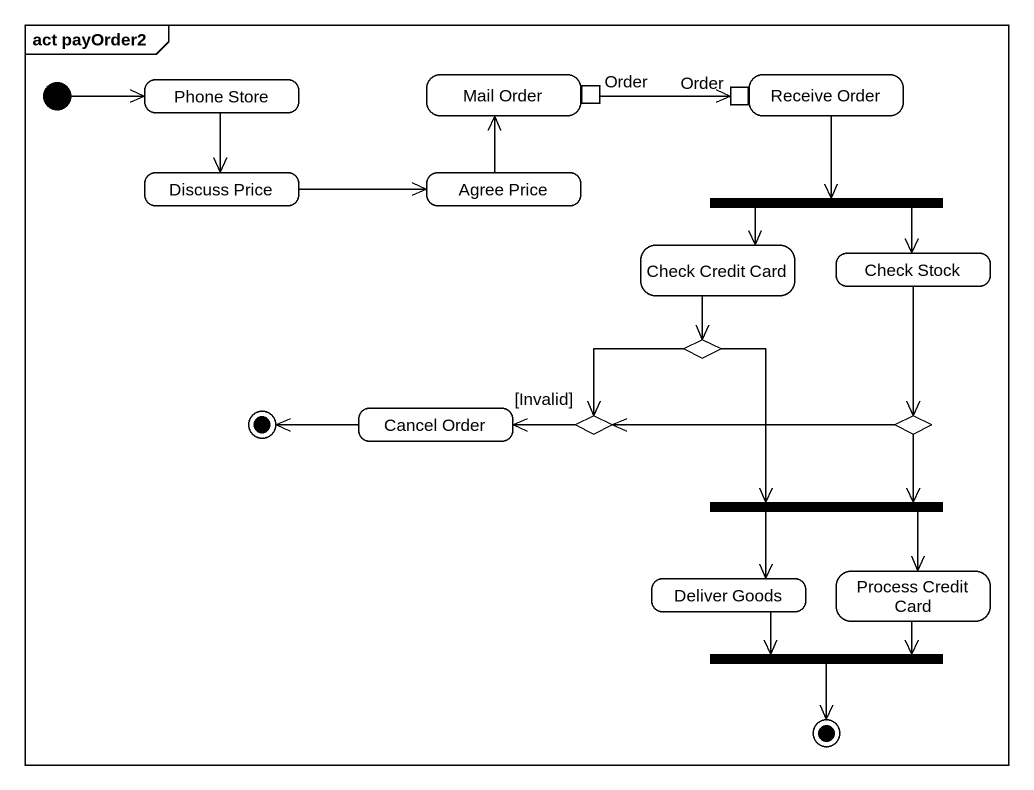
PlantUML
@startuml
mainframe act payOrder2
hide empty description
state "Phone Store" as Phone_Store
state "Mail Order" as Mail_Order {
  state Order <<outputPin>>
}
state "Receive Order" as Receive_Order {
  state "Order" as Order_2 <<inputPin>>
}
state "Discuss Price" as Discuss_Price
state "Agree Price" as Agree_Price
state fork1 <<fork>>
state "Check Credit Card" as Check_Credit_Card
state "Check Stock" as Check_Stock
state choice1 <<choice>>
state final1 <<end>>
state "Cancel Order" as Cancel_Order
state choice2 <<choice>>
state choice3 <<choice>>
state fork2 <<fork>>
state "Deliver Goods" as Deliver_Goods
state "Process Credit Card" as Process_Credit_Card
state fork3 <<join>>
state final2 <<end>>
[*] -right-> Phone_Store
Phone_Store --> Discuss_Price
Order -right-> Order_2
Receive_Order --> fork1
Discuss_Price -right-> Agree_Price
Agree_Price -up-> Mail_Order
fork1 --> Check_Credit_Card
fork1 --> Check_Stock
Check_Credit_Card --> choice1
Check_Stock --> choice3
choice1 --> choice2
choice1 --> fork2
Cancel_Order -left-> final1
choice2 -left-> Cancel_Order : [Invalid]
choice3 -left-> choice2
choice3 --> fork2
fork2 --> Deliver_Goods
fork2 --> Process_Credit_Card
Deliver_Goods --> fork3
Process_Credit_Card --> fork3
fork3 --> final2
@enduml
